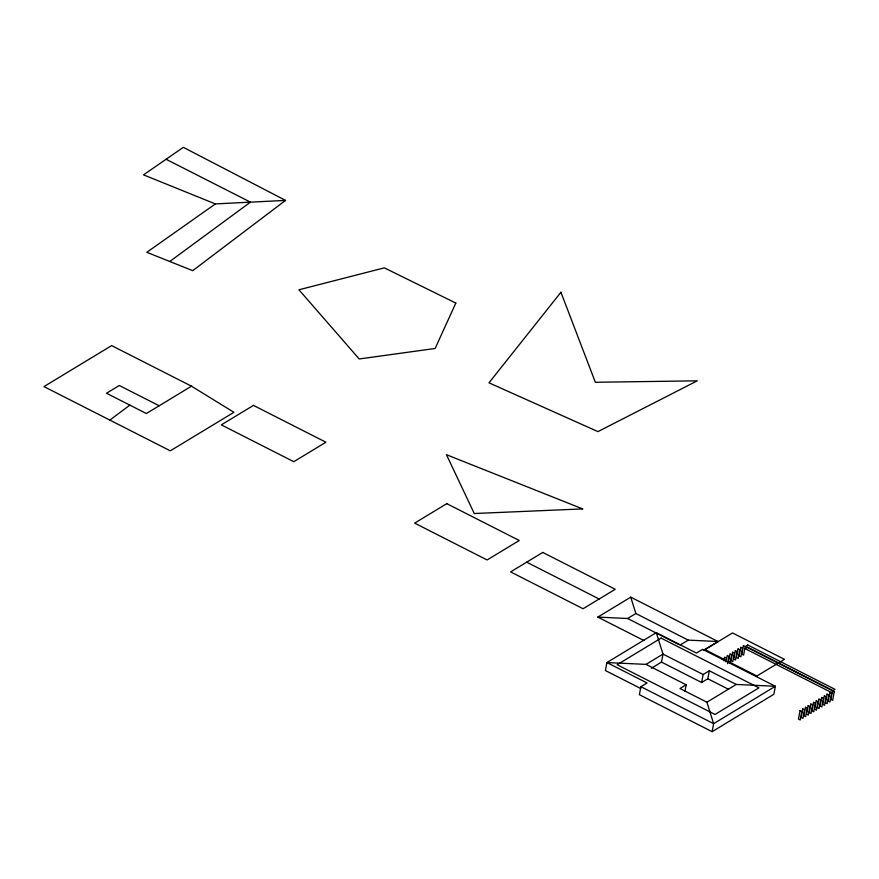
<?xml version="1.0" encoding="UTF-8"?>
<svg xmlns="http://www.w3.org/2000/svg" width="879" height="879" viewBox="0 0 879 879"><rect width="100%" height="100%" fill="white"/><g stroke="black" fill="none" stroke-linecap="round" stroke-linejoin="round"><path stroke-width="1.32" d="M684.917 691.454L686.169 684.796L646.021 664.381L606.906 662.557L647.054 682.961L640.879 686.697L639.385 694.696L712.122 731.669L773.85 694.278L775.355 686.279L702.618 649.306L696.443 653.053L656.294 632.638L606.906 662.557L605.411 670.545L640.692 688.488M651.317 668.271L661.502 662.096L662.997 654.097L656.294 632.638M661.502 662.096L701.651 682.5L703.145 674.512L709.32 670.765L736.239 684.444L775.355 686.279L713.616 723.67L712.122 731.669M701.651 682.5L707.826 678.764L709.32 670.765M723.856 660.788L724.549 657.129L726.296 658.019L725.604 661.667M726.109 661.59L727.252 655.492L728.988 656.382L727.625 663.689M728.35 662.392L729.944 653.855L731.691 654.745L730.097 663.271M285.532 200.39L192.721 270.666L146.815 252.306L215.377 203.917L285.532 200.39L183.326 147.331L143.53 174.866L215.377 203.917M109.842 420.085L129.872 405.131M169.768 261.492L250.449 202.148L166.076 159.264M191.501 386.189L111.644 345.601L43.95 386.595L170.317 450.828L233.924 412.306L191.501 386.189L146.375 413.526L106.491 393.243L119.291 385.496L159.176 405.768M643.878 640.516L597.819 617.102L630.748 597.16L718.022 641.516L703.266 650.46M597.819 617.102L627.617 618.497L635.858 613.509L688.224 640.121L718.022 641.516M646.021 664.381L662.997 654.097L703.145 674.512M679.983 645.109L688.224 640.121M686.169 684.796L679.994 688.532L706.914 702.211L713.616 723.67L640.879 686.697M706.914 702.211L736.239 684.444M834.589 691.806L747.315 647.449L745.26 648.691L832.534 693.048M724.274 659.437L704.958 649.625L732.504 632.935L784.431 659.327L756.874 676.017L727.9 661.283M721.846 658.767L723.593 659.646M526.686 562.175L599.159 599.006M627.617 618.497L678.775 644.494M707.826 678.764L728.625 689.334M630.748 597.16L635.858 613.509M732.646 652.218L731.053 660.755L732.8 661.645L734.394 653.108L732.646 652.218M735.349 650.581L733.756 659.118L735.492 660.008L737.096 651.471L735.349 650.581M738.052 648.955L736.448 657.481L738.195 658.371L739.799 649.834L738.052 648.955M740.744 647.318L739.151 655.844L740.898 656.734L742.491 648.208L740.744 647.318M743.447 645.68L741.854 654.207L743.601 655.097L745.194 646.57L743.447 645.68M800.066 710.551L798.473 719.088L800.22 719.978L801.813 711.441L800.066 710.551M802.769 708.924L801.176 717.451L802.912 718.341L804.516 709.803L802.769 708.924M805.472 707.287L803.867 715.814L805.614 716.704L807.208 708.166L805.472 707.287M808.164 705.65L806.57 714.177L808.317 715.066L809.911 706.54L808.164 705.65M810.867 704.013L809.273 712.539L811.02 713.429L812.614 704.903L810.867 704.013M813.569 702.376L811.976 710.913L813.723 711.792L815.316 703.266L813.569 702.376M816.272 700.739L814.668 709.276L816.415 710.166L818.019 701.629L816.272 700.739M818.975 699.102L817.371 707.639L819.118 708.529L820.711 699.992L818.975 699.102M821.667 697.476L820.074 706.002L821.821 706.892L823.414 698.355L821.667 697.476M824.37 695.838L822.777 704.365L824.524 705.255L826.117 696.728L824.37 695.838M827.073 694.201L825.48 702.728L827.216 703.618L828.82 695.091L827.073 694.201M829.776 692.564L828.172 701.101L829.919 701.98L831.523 693.454L829.776 692.564M832.479 690.927L830.875 699.464L832.622 700.343L834.215 691.817L832.479 690.927M455.827 303.068L435.127 348.48L359.192 358.962L298.937 289.784L384.354 267.853L455.827 303.068M560.934 292.257L488.988 382.826L597.94 431.611L697.267 380.827L595.347 382.277L560.934 292.257M253.46 405.395L221.31 424.865L293.784 461.695L325.933 442.225L253.46 405.395M446.796 503.656L414.646 523.126L487.109 559.967L519.258 540.497L446.796 503.656M542.772 552.441L510.611 571.91L583.085 608.74L615.234 589.271L542.772 552.441M661.085 638.11L617.135 664.722L715.001 714.462L758.951 687.85L661.085 638.11M747.776 645.01L745.711 646.252L832.995 690.619L835.05 689.367L747.776 645.01M582.656 508.908L474.264 513.523L446.455 454.696L582.656 508.908"/></g></svg>
